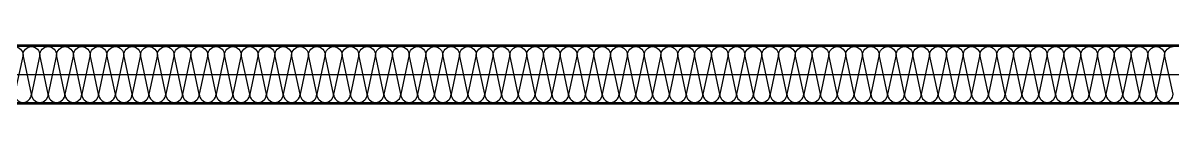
# Model space of a CAD drawing. Header units: millimetres. Extents: x 9 to 147, y 4 to 115.
# Drawn here: x 87.739 to 90.143, y 72.475 to 72.6 of the extents above; entities that cross this region are included whole.
import ezdxf

# ---------------------------------------------------------------- set-up
doc = ezdxf.new("R2010")
doc.units = ezdxf.units.MM
doc.header["$LTSCALE"] = 200
doc.linetypes.add('XR-PLAN$0$CEN-GAUN', pattern=[32.2, 30, -1, 0.2, -1])
for name, color, linetype in [('XR-PLAN$0$CEN', 252, 'XR-PLAN$0$CEN-GAUN'), ('XR-PLAN$0$ELE-6', 252, 'Continuous'), ('XR-PLAN$0$HAT-INS', 252, 'Continuous'), ('XR-PLAN$0$Panel', 252, 'Continuous')]:
    doc.layers.add(name, color=color, linetype=linetype)

# ---------------------------------------------------------------- blocks, each defined once
blk = doc.blocks.new('*U102')
at = {"layer": 'XR-PLAN$0$HAT-INS'}
for points in [[(-7804.4, 0, -0.414214), (-7819.4, 15), (-7804.4, 85, 1), (-7834.4, 85), (-7819.4, 15, -0.414214), (-7834.4, 0, 0.414214)], [(-7774.4, 0, -0.414214), (-7789.4, 15), (-7774.4, 85, 1), (-7804.4, 85), (-7789.4, 15, -0.414214), (-7804.4, 0, 0.414214)], [(-7744.4, 0, -0.414214), (-7759.4, 15), (-7744.4, 85, 1), (-7774.4, 85), (-7759.4, 15, -0.414214), (-7774.4, 0, 0.414214)], [(-7714.4, 0, -0.414214), (-7729.4, 15), (-7714.4, 85, 1), (-7744.4, 85), (-7729.4, 15, -0.414214), (-7744.4, 0, 0.414214)], [(-7684.4, 0, -0.414214), (-7699.4, 15), (-7684.4, 85, 1), (-7714.4, 85), (-7699.4, 15, -0.414214), (-7714.4, 0, 0.414214)], [(-7654.4, 0, -0.414214), (-7669.4, 15), (-7654.4, 85, 1), (-7684.4, 85), (-7669.4, 15, -0.414214), (-7684.4, 0, 0.414214)], [(-7624.4, 0, -0.414214), (-7639.4, 15), (-7624.4, 85, 1), (-7654.4, 85), (-7639.4, 15, -0.414214), (-7654.4, 0, 0.414214)], [(-7594.4, 0, -0.414214), (-7609.4, 15), (-7594.4, 85, 1), (-7624.4, 85), (-7609.4, 15, -0.414214), (-7624.4, 0, 0.414214)], [(-7564.4, 0, -0.414214), (-7579.4, 15), (-7564.4, 85, 1), (-7594.4, 85), (-7579.4, 15, -0.414214), (-7594.4, 0, 0.414214)], [(-7534.4, 0, -0.414214), (-7549.4, 15), (-7534.4, 85, 1), (-7564.4, 85), (-7549.4, 15, -0.414214), (-7564.4, 0, 0.414214)], [(-7504.4, 0, -0.414214), (-7519.4, 15), (-7504.4, 85, 1), (-7534.4, 85), (-7519.4, 15, -0.414214), (-7534.4, 0, 0.414214)], [(-7474.4, 0, -0.414214), (-7489.4, 15), (-7474.4, 85, 1), (-7504.4, 85), (-7489.4, 15, -0.414214), (-7504.4, 0, 0.414214)], [(-7444.4, 0, -0.414214), (-7459.4, 15), (-7444.4, 85, 1), (-7474.4, 85), (-7459.4, 15, -0.414214), (-7474.4, 0, 0.414214)], [(-7414.4, 0, -0.414214), (-7429.4, 15), (-7414.4, 85, 1), (-7444.4, 85), (-7429.4, 15, -0.414214), (-7444.4, 0, 0.414214)], [(-7384.4, 0, -0.414214), (-7399.4, 15), (-7384.4, 85, 1), (-7414.4, 85), (-7399.4, 15, -0.414214), (-7414.4, 0, 0.414214)], [(-7354.4, 0, -0.414214), (-7369.4, 15), (-7354.4, 85, 1), (-7384.4, 85), (-7369.4, 15, -0.414214), (-7384.4, 0, 0.414214)], [(-7324.4, 0, -0.414214), (-7339.4, 15), (-7324.4, 85, 1), (-7354.4, 85), (-7339.4, 15, -0.414214), (-7354.4, 0, 0.414214)], [(-7294.4, 0, -0.414214), (-7309.4, 15), (-7294.4, 85, 1), (-7324.4, 85), (-7309.4, 15, -0.414214), (-7324.4, 0, 0.414214)], [(-7264.4, 0, -0.414214), (-7279.4, 15), (-7264.4, 85, 1), (-7294.4, 85), (-7279.4, 15, -0.414214), (-7294.4, 0, 0.414214)], [(-7234.4, 0, -0.414214), (-7249.4, 15), (-7234.4, 85, 1), (-7264.4, 85), (-7249.4, 15, -0.414214), (-7264.4, 0, 0.414214)], [(-7204.4, 0, -0.414214), (-7219.4, 15), (-7204.4, 85, 1), (-7234.4, 85), (-7219.4, 15, -0.414214), (-7234.4, 0, 0.414214)], [(-7174.4, 0, -0.414214), (-7189.4, 15), (-7174.4, 85, 1), (-7204.4, 85), (-7189.4, 15, -0.414214), (-7204.4, 0, 0.414214)], [(-7144.4, 0, -0.414214), (-7159.4, 15), (-7144.4, 85, 1), (-7174.4, 85), (-7159.4, 15, -0.414214), (-7174.4, 0, 0.414214)], [(-7114.4, 0, -0.414214), (-7129.4, 15), (-7114.4, 85, 1), (-7144.4, 85), (-7129.4, 15, -0.414214), (-7144.4, 0, 0.414214)], [(-7084.4, 0, -0.414214), (-7099.4, 15), (-7084.4, 85, 1), (-7114.4, 85), (-7099.4, 15, -0.414214), (-7114.4, 0, 0.414214)], [(-7054.4, 0, -0.414214), (-7069.4, 15), (-7054.4, 85, 1), (-7084.4, 85), (-7069.4, 15, -0.414214), (-7084.4, 0, 0.414214)], [(-7024.4, 0, -0.414214), (-7039.4, 15), (-7024.4, 85, 1), (-7054.4, 85), (-7039.4, 15, -0.414214), (-7054.4, 0, 0.414214)], [(-6994.4, 0, -0.414214), (-7009.4, 15), (-6994.4, 85, 1), (-7024.4, 85), (-7009.4, 15, -0.414214), (-7024.4, 0, 0.414214)], [(-6964.4, 0, -0.414214), (-6979.4, 15), (-6964.4, 85, 1), (-6994.4, 85), (-6979.4, 15, -0.414214), (-6994.4, 0, 0.414214)], [(-6934.4, 0, -0.414214), (-6949.4, 15), (-6934.4, 85, 1), (-6964.4, 85), (-6949.4, 15, -0.414214), (-6964.4, 0, 0.414214)], [(-6904.4, 0, -0.414214), (-6919.4, 15), (-6904.4, 85, 1), (-6934.4, 85), (-6919.4, 15, -0.414214), (-6934.4, 0, 0.414214)], [(-6874.4, 0, -0.414214), (-6889.4, 15), (-6874.4, 85, 1), (-6904.4, 85), (-6889.4, 15, -0.414214), (-6904.4, 0, 0.414214)], [(-6844.4, 0, -0.414214), (-6859.4, 15), (-6844.4, 85, 1), (-6874.4, 85), (-6859.4, 15, -0.414214), (-6874.4, 0, 0.414214)], [(-6814.4, 0, -0.414214), (-6829.4, 15), (-6814.4, 85, 1), (-6844.4, 85), (-6829.4, 15, -0.414214), (-6844.4, 0, 0.414214)], [(-6784.4, 0, -0.414214), (-6799.4, 15), (-6784.4, 85, 1), (-6814.4, 85), (-6799.4, 15, -0.414214), (-6814.4, 0, 0.414214)], [(-6754.4, 0, -0.414214), (-6769.4, 15), (-6754.4, 85, 1), (-6784.4, 85), (-6769.4, 15, -0.414214), (-6784.4, 0, 0.414214)], [(-6724.4, 0, -0.414214), (-6739.4, 15), (-6724.4, 85, 1), (-6754.4, 85), (-6739.4, 15, -0.414214), (-6754.4, 0, 0.414214)], [(-6694.4, 0, -0.414214), (-6709.4, 15), (-6694.4, 85, 1), (-6724.4, 85), (-6709.4, 15, -0.414214), (-6724.4, 0, 0.414214)], [(-6664.4, 0, -0.414214), (-6679.4, 15), (-6664.4, 85, 1), (-6694.4, 85), (-6679.4, 15, -0.414214), (-6694.4, 0, 0.414214)], [(-6634.4, 0, -0.414214), (-6649.4, 15), (-6634.4, 85, 1), (-6664.4, 85), (-6649.4, 15, -0.414214), (-6664.4, 0, 0.414214)], [(-6604.4, 0, -0.414214), (-6619.4, 15), (-6604.4, 85, 1), (-6634.4, 85), (-6619.4, 15, -0.414214), (-6634.4, 0, 0.414214)], [(-6574.4, 0, -0.414214), (-6589.4, 15), (-6574.4, 85, 1), (-6604.4, 85), (-6589.4, 15, -0.414214), (-6604.4, 0, 0.414214)], [(-6544.4, 0, -0.414214), (-6559.4, 15), (-6544.4, 85, 1), (-6574.4, 85), (-6559.4, 15, -0.414214), (-6574.4, 0, 0.414214)], [(-6514.4, 0, -0.414214), (-6529.4, 15), (-6514.4, 85, 1), (-6544.4, 85), (-6529.4, 15, -0.414214), (-6544.4, 0, 0.414214)], [(-6484.4, 0, -0.414214), (-6499.4, 15), (-6484.4, 85, 1), (-6514.4, 85), (-6499.4, 15, -0.414214), (-6514.4, 0, 0.414214)], [(-6454.4, 0, -0.414214), (-6469.4, 15), (-6454.4, 85, 1), (-6484.4, 85), (-6469.4, 15, -0.414214), (-6484.4, 0, 0.414214)], [(-6424.4, 0, -0.414214), (-6439.4, 15), (-6424.4, 85, 1), (-6454.4, 85), (-6439.4, 15, -0.414214), (-6454.4, 0, 0.414214)], [(-6394.4, 0, -0.414214), (-6409.4, 15), (-6394.4, 85, 1), (-6424.4, 85), (-6409.4, 15, -0.414214), (-6424.4, 0, 0.414214)], [(-6364.4, 0, -0.414214), (-6379.4, 15), (-6364.4, 85, 1), (-6394.4, 85), (-6379.4, 15, -0.414214), (-6394.4, 0, 0.414214)], [(-6334.4, 0, -0.414214), (-6349.4, 15), (-6334.4, 85, 1), (-6364.4, 85), (-6349.4, 15, -0.414214), (-6364.4, 0, 0.414214)], [(-6304.4, 0, -0.414214), (-6319.4, 15), (-6304.4, 85, 1), (-6334.4, 85), (-6319.4, 15, -0.414214), (-6334.4, 0, 0.414214)], [(-6274.4, 0, -0.414214), (-6289.4, 15), (-6274.4, 85, 1), (-6304.4, 85), (-6289.4, 15, -0.414214), (-6304.4, 0, 0.414214)], [(-6244.4, 0, -0.414214), (-6259.4, 15), (-6244.4, 85, 1), (-6274.4, 85), (-6259.4, 15, -0.414214), (-6274.4, 0, 0.414214)], [(-6214.4, 0, -0.414214), (-6229.4, 15), (-6214.4, 85, 1), (-6244.4, 85), (-6229.4, 15, -0.414214), (-6244.4, 0, 0.414214)], [(-6184.4, 0, -0.414214), (-6199.4, 15), (-6184.4, 85, 1), (-6214.4, 85), (-6199.4, 15, -0.414214), (-6214.4, 0, 0.414214)], [(-6154.4, 0, -0.414214), (-6169.4, 15), (-6154.4, 85, 1), (-6184.4, 85), (-6169.4, 15, -0.414214), (-6184.4, 0, 0.414214)], [(-6124.4, 0, -0.414214), (-6139.4, 15), (-6124.4, 85, 1), (-6154.4, 85), (-6139.4, 15, -0.414214), (-6154.4, 0, 0.414214)], [(-6094.4, 0, -0.414214), (-6109.4, 15), (-6094.4, 85, 1), (-6124.4, 85), (-6109.4, 15, -0.414214), (-6124.4, 0, 0.414214)], [(-6064.4, 0, -0.414214), (-6079.4, 15), (-6064.4, 85, 1), (-6094.4, 85), (-6079.4, 15, -0.414214), (-6094.4, 0, 0.414214)], [(-6034.4, 0, -0.414214), (-6049.4, 15), (-6034.4, 85, 1), (-6064.4, 85), (-6049.4, 15, -0.414214), (-6064.4, 0, 0.414214)], [(-6004.4, 0, -0.414214), (-6019.4, 15), (-6004.4, 85, 1), (-6034.4, 85), (-6019.4, 15, -0.414214), (-6034.4, 0, 0.414214)], [(-5974.4, 0, -0.414214), (-5989.4, 15), (-5974.4, 85, 1), (-6004.4, 85), (-5989.4, 15, -0.414214), (-6004.4, 0, 0.414214)], [(-5944.4, 0, -0.414214), (-5959.4, 15), (-5944.4, 85, 1), (-5974.4, 85), (-5959.4, 15, -0.414214), (-5974.4, 0, 0.414214)], [(-5914.4, 0, -0.414214), (-5929.4, 15), (-5914.4, 85, 1), (-5944.4, 85), (-5929.4, 15, -0.414214), (-5944.4, 0, 0.414214)], [(-5884.4, 0, -0.414214), (-5899.4, 15), (-5884.4, 85, 1), (-5914.4, 85), (-5899.4, 15, -0.414214), (-5914.4, 0, 0.414214)], [(-5854.4, 0, -0.414214), (-5869.4, 15), (-5854.4, 85, 1), (-5884.4, 85), (-5869.4, 15, -0.414214), (-5884.4, 0, 0.414214)], [(-5824.4, 0, -0.414214), (-5839.4, 15), (-5824.4, 85, 1), (-5854.4, 85), (-5839.4, 15, -0.414214), (-5854.4, 0, 0.414214)], [(-5794.4, 0, -0.414214), (-5809.4, 15), (-5794.4, 85, 1), (-5824.4, 85), (-5809.4, 15, -0.414214), (-5824.4, 0, 0.414214)], [(-5764.4, 0, -0.414214), (-5779.4, 15), (-5764.4, 85, 1), (-5794.4, 85), (-5779.4, 15, -0.414214), (-5794.4, 0, 0.414214)]]:
    blk.add_lwpolyline(points, format="xyb", dxfattribs=at)

msp = doc.modelspace()

# ---------------------------------------------------------------- linework, layer by layer
at = {"layer": 'XR-PLAN$0$CEN'}
msp.add_line((85.3, 72.5375), (91.2, 72.5375), dxfattribs=at)
at = {"layer": 'XR-PLAN$0$ELE-6'}
msp.add_lwpolyline([(85.3, 72.475), (85.3, 72.6), (91.2, 72.6), (91.2, 72.475), (85.3, 72.475)], dxfattribs=at)
at = {"layer": 'XR-PLAN$0$Panel'}
msp.add_lwpolyline([(85.3, 72.5375), (85.304, 72.5375), (85.304, 72.479), (91.196, 72.479), (91.196, 72.596), (85.304, 72.596), (85.304, 72.5375), (85.3, 72.5375)], dxfattribs=at)

# ---------------------------------------------------------------- block references
at = {"layer": 'XR-PLAN$0$HAT-INS', "xscale": 0.00117, "yscale": 0.00117, "zscale": 0.00117, "rotation": 180}
msp.add_blockref('*U102', (80.9768, 72.596), dxfattribs=at)

doc.saveas('drawing.dxf')
